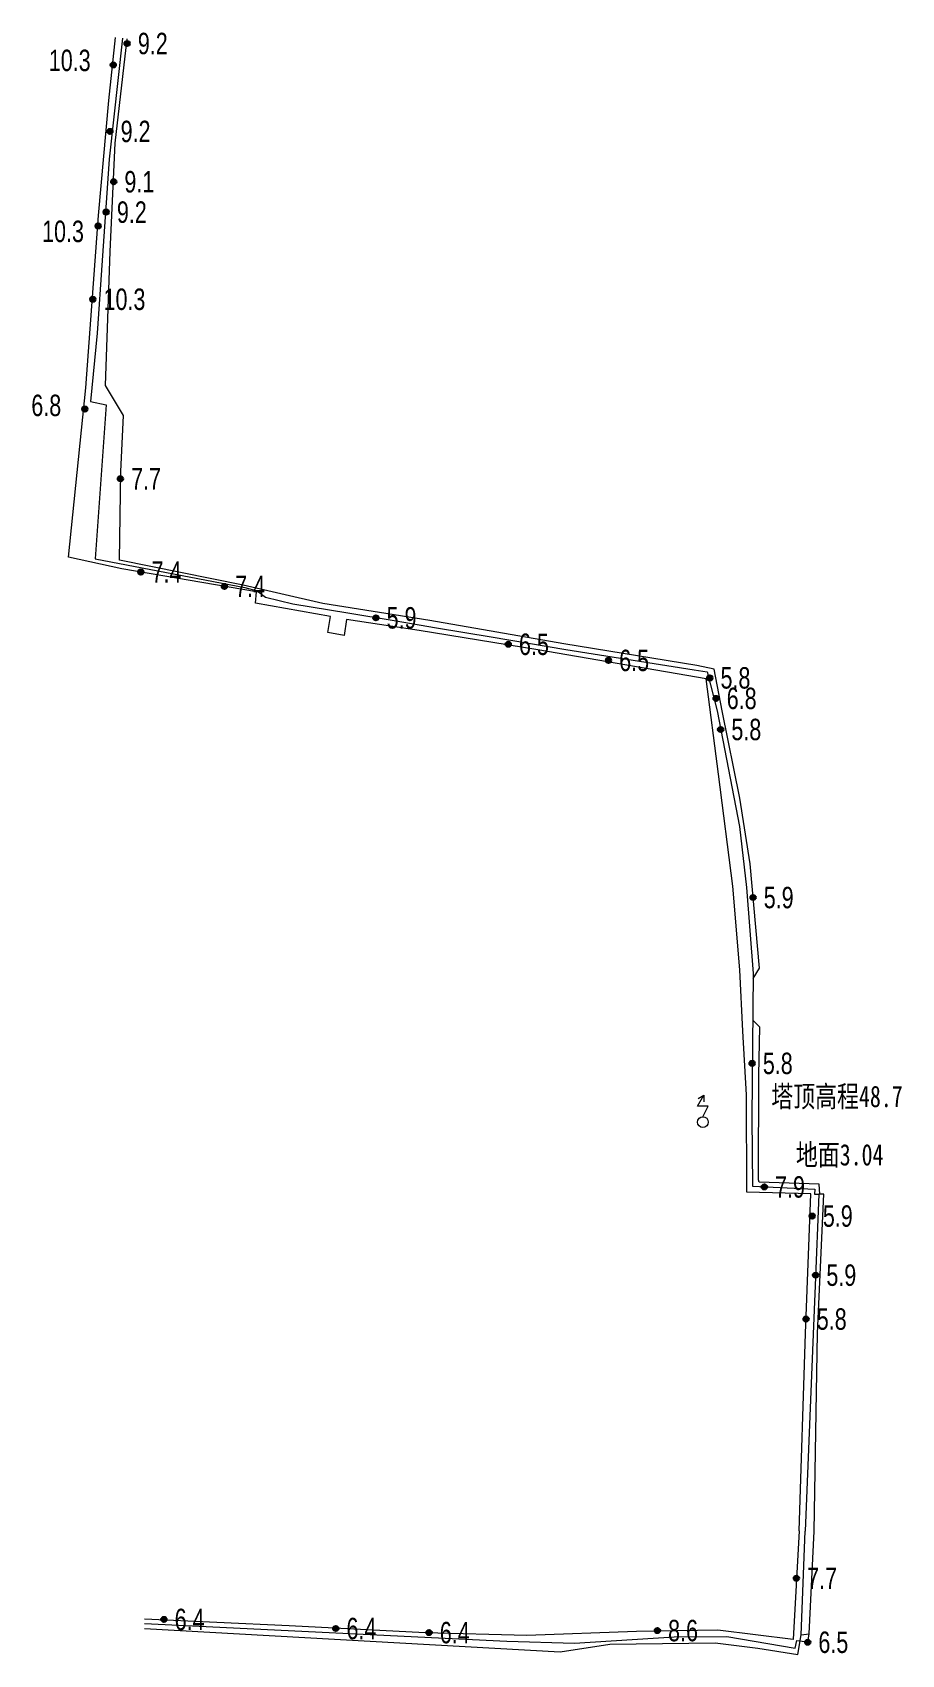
# Model space of a CAD drawing. Header units: metres. Extents: x 494039 to 619385, y 3351420 to 3402703.
# Drawn here: x 586334.7 to 586496.9, y 3396926.1 to 3397228.8 of the extents above; entities that cross this region are included whole.
import ezdxf
from ezdxf.enums import TextEntityAlignment as Align

# ---------------------------------------------------------------- set-up
doc = ezdxf.new("R2010")
doc.units = ezdxf.units.M
for name, color, linetype in [('547003', 8, 'Continuous'), ('720000', 8, 'Continuous'), ('720100', 8, 'Continuous'), ('DEFAULT', 8, 'Continuous'), ('DLDW', 8, 'Continuous')]:
    doc.layers.add(name, color=color, linetype=linetype)
doc.styles.add('方正中等线简体', font='方正细等线简体.TTF')
doc.styles.add('方正细等线简体', font='simsun.ttc')

# ---------------------------------------------------------------- blocks, each defined once
blk = doc.blocks.new('gc132')
at = {"color": 0, "linetype": 'Continuous', "lineweight": 13, "flags": 128}
for points in [[(0.087, 0.527), (0.587, 1.527), (0.587, 1.527), (-0.413, 1.527), (0.164, 2.527)], [(-0.355, 2.227), (0.164, 2.527), (0.164, 1.927)]]:
    blk.add_lwpolyline(points, dxfattribs=at)
at = {"color": 0, "linetype": 'Continuous', "lineweight": 13}
blk.add_circle((0.087, 0.027), 0.5, dxfattribs=at)
blk = doc.blocks.new('10ALL')
at = {"layer": 'DLDW', "color": 8, "linetype": 'Continuous', "xscale": 2, "yscale": 2}
blk.add_blockref('gc132', (586459.67, 3397025.37), dxfattribs=at)
at = {"layer": 'DEFAULT', "color": 8, "style": '方正细等线简体', "width": 0.75}
for s, p in [('塔顶高程48.7', (586484.87, 3397030.22)), ('地面3.04', (586485.37, 3397019.33))]:
    blk.add_text(s, height=4, dxfattribs=at).set_placement(p, align=Align.MIDDLE_CENTER)
blk = doc.blocks.new('gc200')
h = blk.add_hatch(color=256)
edge = h.paths.add_edge_path()
edge.add_arc((0, 0), 0.25, 0, 360)
blk.add_circle((0, 0), 0.25)
blk = doc.blocks.new('4-1TO4-3')
at = {"layer": '547003', "color": 8, "linetype": 'Continuous', "lineweight": 13, "flags": 128}
for points in [[(586479, 3396986), (586479.99, 3397012.04), (586468.07, 3397012.36), (586467.98, 3397030.5), (586467.28, 3397042.38), (586466.76, 3397053.82), (586465.44, 3397069.45), (586462.77, 3397090.38), (586460.48, 3397108.17), (586429.05, 3397113.56), (586406.9, 3397117.17), (586393.3, 3397119.23), (586392.89, 3397116.24), (586389.81, 3397116.79), (586390.34, 3397119.8), (586376.36, 3397122.24), (586376.53, 3397124.35), (586351.41, 3397128.66), (586341.43, 3397130.86), (586344.66, 3397162.44), (586347.01, 3397194.59), (586348.96, 3397216.04), (586350.2, 3397227.84)], [(586479, 3396986), (586479.99, 3397012.04), (586468.07, 3397012.36), (586467.98, 3397030.5), (586467.28, 3397042.38), (586466.76, 3397053.82), (586465.44, 3397069.45), (586462.77, 3397090.38), (586460.48, 3397108.17), (586429.05, 3397113.56), (586406.9, 3397117.17), (586393.3, 3397119.23), (586392.89, 3397116.24), (586389.81, 3397116.79), (586390.34, 3397119.8), (586376.36, 3397122.24), (586376.53, 3397124.35), (586351.41, 3397128.66), (586341.43, 3397130.86), (586344.66, 3397162.44), (586347.01, 3397194.59), (586348.96, 3397216.04), (586350.2, 3397227.84)], [(586351.5, 3397227.68), (586349.05, 3397205.09), (586347.75, 3397186.23), (586346.77, 3397172.67), (586345.57, 3397159.89), (586348.49, 3397159.3), (586346.4, 3397130.53), (586374.33, 3397125.2), (586376.66, 3397124.53), (586378.2, 3397123.41), (586383.32, 3397122.15), (586393.59, 3397120.44), (586402.21, 3397119.01), (586410.11, 3397117.66), (586420.33, 3397116), (586434.26, 3397113.62), (586458.19, 3397109.79), (586460.62, 3397109.46), (586462.49, 3397102.15), (586466.65, 3397080.56), (586467.97, 3397069.23), (586469.22, 3397053.16), (586469, 3397026.2), (586469.09, 3397013.46), (586480.74, 3397012.92), (586480.66, 3397011.96), (586481.47, 3397011.99), (586480.82, 3396994.91), (586480.45, 3396985.84)], [(586351.5, 3397227.68), (586349.05, 3397205.09), (586347.75, 3397186.23), (586346.77, 3397172.67), (586345.57, 3397159.89), (586348.49, 3397159.3), (586346.4, 3397130.53), (586374.33, 3397125.2), (586376.66, 3397124.53), (586378.2, 3397123.41), (586383.32, 3397122.15), (586393.59, 3397120.44), (586402.21, 3397119.01), (586410.11, 3397117.66), (586420.33, 3397116), (586434.26, 3397113.62), (586458.19, 3397109.79), (586460.62, 3397109.46), (586462.49, 3397102.15), (586466.65, 3397080.56), (586467.97, 3397069.23), (586469.22, 3397053.16), (586469, 3397026.2), (586469.09, 3397013.46), (586480.74, 3397012.92), (586480.66, 3397011.96), (586481.47, 3397011.99), (586480.82, 3396994.91), (586480.45, 3396985.84)], [(586469.22, 3397052.25), (586470.41, 3397054.16), (586468.67, 3397073.61), (586466.76, 3397085.88), (586463.45, 3397102.14), (586461.97, 3397109.97), (586458.73, 3397110.6), (586433.9, 3397114.66), (586408.9, 3397119.01), (586388.91, 3397122.21), (586374.05, 3397125.63), (586350.95, 3397130.27), (586351.23, 3397146.84), (586351.69, 3397157.29), (586348.34, 3397162.88), (586349.21, 3397187.87), (586350.17, 3397208.1), (586352.38, 3397227.57)], [(586469.22, 3397052.25), (586470.41, 3397054.16), (586468.67, 3397073.61), (586466.76, 3397085.88), (586463.45, 3397102.14), (586461.97, 3397109.97), (586458.73, 3397110.6), (586433.9, 3397114.66), (586408.9, 3397119.01), (586388.91, 3397122.21), (586374.05, 3397125.63), (586350.95, 3397130.27), (586351.23, 3397146.84), (586351.69, 3397157.29), (586348.34, 3397162.88), (586349.21, 3397187.87), (586350.17, 3397208.1), (586352.38, 3397227.57)], [(586481.69, 3397011.99), (586481.55, 3397013.86), (586470.35, 3397014.22), (586470.24, 3397014.63), (586470.27, 3397034.25), (586470.48, 3397043.15), (586469.15, 3397044.45)], [(586481.69, 3397011.99), (586481.55, 3397013.86), (586470.35, 3397014.22), (586470.24, 3397014.63), (586470.27, 3397034.25), (586470.48, 3397043.15), (586469.15, 3397044.45)], [(586481.26, 3396986.06), (586482.4, 3397011.97), (586481.47, 3397011.99)], [(586481.26, 3396986.06), (586482.4, 3397011.97), (586481.47, 3397011.99)], [(586480.59, 3396949.07), (586481.26, 3396986.06)], [(586480.59, 3396949.07), (586481.26, 3396986.06)], [(586477.8, 3396949.16), (586479, 3396986)], [(586477.8, 3396949.16), (586479, 3396986)], [(586480.45, 3396985.84), (586478.96, 3396949.07)], [(586480.45, 3396985.84), (586478.96, 3396949.07)], [(586477.8, 3396949.16), (586476.66, 3396928.87), (586462.62, 3396930.59), (586447.46, 3396930.35), (586427.01, 3396929.63), (586408.03, 3396930.12), (586382.61, 3396931.41), (586355.61, 3396932.68)], [(586477.8, 3396949.16), (586476.66, 3396928.87), (586462.62, 3396930.59), (586447.46, 3396930.35), (586427.01, 3396929.63), (586408.03, 3396930.12), (586382.61, 3396931.41), (586355.61, 3396932.68)], [(586355.62, 3396930.93), (586433.19, 3396926.58), (586442.46, 3396928.01), (586462.12, 3396928.25), (586470.07, 3396927.28), (586477.59, 3396926.06), (586478.18, 3396929.75), (586479.7, 3396929.94), (586480.59, 3396949.07)], [(586355.62, 3396930.93), (586433.19, 3396926.58), (586442.46, 3396928.01), (586462.12, 3396928.25), (586470.07, 3396927.28), (586477.59, 3396926.06), (586478.18, 3396929.75), (586479.7, 3396929.94), (586480.59, 3396949.07)], [(586478.18, 3396929.75), (586478.96, 3396949.07)], [(586478.18, 3396929.75), (586478.96, 3396949.07)], [(586355.62, 3396931.83), (586423.22, 3396928.56), (586435.87, 3396928.16), (586454.51, 3396929.36), (586464.29, 3396929.44), (586477.04, 3396927.26), (586477.36, 3396928.66), (586478.01, 3396928.65), (586479.4, 3396928.36), (586479.7, 3396929.94)], [(586355.62, 3396931.83), (586423.22, 3396928.56), (586435.87, 3396928.16), (586454.51, 3396929.36), (586464.29, 3396929.44), (586477.04, 3396927.26), (586477.36, 3396928.66), (586478.01, 3396928.65), (586479.4, 3396928.36), (586479.7, 3396929.94)]]:
    blk.add_lwpolyline(points, dxfattribs=at)
at = {"layer": '720100', "color": 8, "linetype": 'Continuous', "xscale": 2, "yscale": 2}
for p in [(586352.38, 3397226.7, 9.15), (586352.38, 3397226.7, 9.15), (586349.79, 3397222.7, 10.3), (586349.79, 3397222.7, 10.3), (586349.17, 3397210.29, 9.18), (586349.17, 3397210.29, 9.18), (586349.87, 3397200.9, 9.1), (586349.87, 3397200.9, 9.1), (586348.47, 3397195.23, 9.2), (586348.47, 3397195.23, 9.2), (586346.97, 3397192.66, 10.31), (586346.97, 3397192.66, 10.31), (586345.98, 3397178.97, 10.3), (586345.98, 3397178.97, 10.3), (586344.48, 3397158.48, 6.77), (586344.48, 3397158.48, 6.77), (586351.12, 3397145.47, 7.68), (586351.12, 3397145.47, 7.68), (586354.94, 3397128.06, 7.42), (586354.94, 3397128.06, 7.42), (586370.54, 3397125.38, 7.43), (586370.54, 3397125.38, 7.43), (586398.81, 3397119.52, 5.87), (586398.81, 3397119.52, 5.87), (586423.52, 3397114.59, 6.52), (586423.52, 3397114.59, 6.52), (586442.22, 3397111.58, 6.48), (586442.22, 3397111.58, 6.48), (586461.13, 3397108.32, 5.81), (586461.13, 3397108.32, 5.81), (586462.29, 3397104.49, 6.83), (586462.29, 3397104.49, 6.83), (586463.16, 3397098.69, 5.85), (586463.16, 3397098.69, 5.85), (586469.2, 3397067.33, 5.87), (586469.2, 3397067.33, 5.87), (586469.03, 3397036.38, 5.77), (586469.03, 3397036.38, 5.77), (586471.31, 3397013.33, 7.88), (586471.31, 3397013.33, 7.88), (586480.23, 3397007.89, 5.88), (586480.23, 3397007.89, 5.88), (586480.89, 3396996.86, 5.89), (586480.89, 3396996.86, 5.89), (586479.1, 3396988.67, 5.79), (586479.1, 3396988.67, 5.79), (586477.3, 3396940.3, 7.67), (586477.3, 3396940.3, 7.67), (586359.25, 3396932.62, 6.36), (586359.25, 3396932.62, 6.36), (586391.32, 3396930.92, 6.41), (586391.32, 3396930.92, 6.41), (586408.74, 3396930.16, 6.39), (586408.74, 3396930.16, 6.39), (586451.35, 3396930.54, 8.62), (586451.35, 3396930.54, 8.62), (586479.4, 3396928.36, 6.53), (586479.4, 3396928.36, 6.53)]:
    blk.add_blockref('gc200', p, dxfattribs=at)
at = {"layer": '720000', "color": 8, "style": '方正中等线简体', "width": 0.75}
for s, p in [('9.2', (586354.38, 3397226.7, 9.15)), ('9.2', (586354.38, 3397226.7, 9.15)), ('10.3', (586337.76, 3397223.55, 10.3)), ('9.2', (586351.17, 3397210.29, 9.18)), ('9.2', (586351.17, 3397210.29, 9.18)), ('9.1', (586351.87, 3397200.9, 9.1)), ('9.1', (586351.87, 3397200.9, 9.1)), ('9.2', (586350.47, 3397195.23, 9.2)), ('9.2', (586350.47, 3397195.23, 9.2)), ('10.3', (586336.51, 3397191.64, 10.31)), ('10.3', (586347.98, 3397178.97, 10.3)), ('10.3', (586347.98, 3397178.97, 10.3)), ('6.8', (586334.5, 3397159.17, 6.77)), ('7.7', (586353.12, 3397145.47, 7.68)), ('7.7', (586353.12, 3397145.47, 7.68)), ('7.4', (586356.94, 3397128.06, 7.42)), ('7.4', (586356.94, 3397128.06, 7.42)), ('7.4', (586372.54, 3397125.38, 7.43)), ('7.4', (586372.54, 3397125.38, 7.43)), ('5.9', (586400.81, 3397119.52, 5.87)), ('5.9', (586400.81, 3397119.52, 5.87)), ('6.5', (586425.52, 3397114.59, 6.52)), ('6.5', (586425.52, 3397114.59, 6.52)), ('6.5', (586444.22, 3397111.58, 6.48)), ('6.5', (586444.22, 3397111.58, 6.48)), ('5.8', (586463.13, 3397108.32, 5.81)), ('5.8', (586463.13, 3397108.32, 5.81)), ('6.8', (586464.29, 3397104.49, 6.83)), ('6.8', (586464.29, 3397104.49, 6.83)), ('5.8', (586465.16, 3397098.69, 5.85)), ('5.8', (586465.16, 3397098.69, 5.85)), ('5.9', (586471.2, 3397067.33, 5.87)), ('5.9', (586471.2, 3397067.33, 5.87)), ('5.8', (586471.03, 3397036.38, 5.77)), ('5.8', (586471.03, 3397036.38, 5.77)), ('7.9', (586473.31, 3397013.33, 7.88)), ('7.9', (586473.31, 3397013.33, 7.88)), ('5.9', (586482.23, 3397007.89, 5.88)), ('5.9', (586482.23, 3397007.89, 5.88)), ('5.9', (586482.89, 3396996.86, 5.89)), ('5.9', (586482.89, 3396996.86, 5.89)), ('5.8', (586481.1, 3396988.67, 5.79)), ('5.8', (586481.1, 3396988.67, 5.79)), ('7.7', (586479.3, 3396940.3, 7.67)), ('7.7', (586479.3, 3396940.3, 7.67)), ('6.4', (586361.25, 3396932.62, 6.36)), ('6.4', (586361.25, 3396932.62, 6.36)), ('6.4', (586393.32, 3396930.92, 6.41)), ('6.4', (586393.32, 3396930.92, 6.41)), ('6.4', (586410.74, 3396930.16, 6.39)), ('6.4', (586410.74, 3396930.16, 6.39)), ('8.6', (586453.35, 3396930.54, 8.62)), ('8.6', (586453.35, 3396930.54, 8.62)), ('6.5', (586481.4, 3396928.36, 6.53)), ('6.5', (586481.4, 3396928.36, 6.53))]:
    blk.add_text(s, height=4, dxfattribs=at).set_placement(p, align=Align.MIDDLE_LEFT)

msp = doc.modelspace()

# ---------------------------------------------------------------- block references
for name in ['10ALL', '4-1TO4-3']:
    msp.add_blockref(name, (0, 0))

doc.saveas('drawing.dxf')
